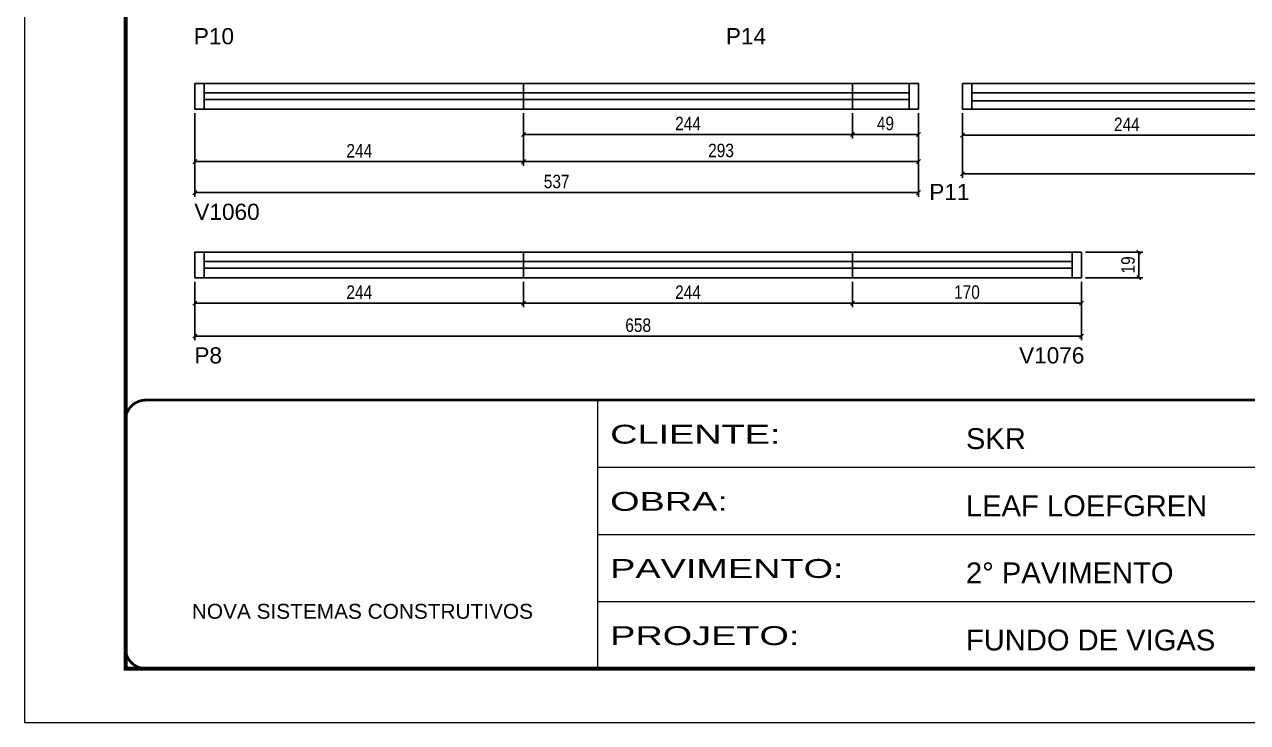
# Model space of a CAD drawing. Extents: x 1959 to 8212, y 239 to 4735.
# Drawn here: x 5142 to 6050, y 2537 to 3055 of the extents above; entities that cross this region are included whole.
import ezdxf

# ---------------------------------------------------------------- set-up
doc = ezdxf.new("R2010")
doc.units = 0
doc.linetypes.add('CONTINUO', pattern=[0])
doc.linetypes.add('DASHED', pattern=[0.75, 0.5, -0.25])
for name, color, linetype in [('5', 5, 'Continuous'), ('COTA', 241, 'Continuous'), ('Painéis', 200, 'Continuous'), ('SARR_2.2x7', 40, 'Continuous')]:
    doc.layers.add(name, color=color, linetype=linetype)
doc.layers.add('Folhas', color=255, linetype='Continuous', lineweight=9)
doc.layers.add('SARRAFO DE PRESSAO', color=251, linetype='DASHED', lineweight=9)
doc.styles.add('ARIAL', font='arial.ttf')
doc.styles.add('COTA TECNICA', font='techl___.ttf', dxfattribs={"height": 10})
doc.styles.add('COTA TECNICA-50', font='techl___.ttf', dxfattribs={"height": 10})
doc.styles.get("Standard").update_dxf_attribs({"font": 'arial.ttf'})
doc.styles.add('Tecnologia', font='')
doc.styles.get('Tecnologia').set_extended_font_data('Forgotten Futurist')
doc.dimstyles.new('COTA PAINEL-50', dxfattribs={"dimtxt": 10, "dimasz": 3, "dimexe": 3, "dimexo": 3, "dimgap": 3, "dimtad": 1, "dimdec": 1, "dimzin": 12, "dimdsep": 46, "dimtxsty": 'COTA TECNICA-50', "dimblk1": 'OBLIQUE', "dimblk2": 'OBLIQUE', "dimsah": 1, "dimcen": 0.9, "dimclrd": 4, "dimclre": 4, "dimclrt": 240, "dimadec": 1, "dimazin": 3, "dimtfac": 1, "dimtdec": 1, "dimtmove": 0, "dimatfit": 3, "dimfxl": 1, "dimtolj": 1, "dimtzin": 12, "dimarcsym": 0})
doc.dimstyles.new('PAINEL', dxfattribs={"dimtxt": 10, "dimasz": 3, "dimexe": 3, "dimexo": 3, "dimgap": 3, "dimtad": 1, "dimdec": 1, "dimzin": 12, "dimdsep": 46, "dimtxsty": 'COTA TECNICA', "dimblk1": 'OBLIQUE', "dimblk2": 'OBLIQUE', "dimsah": 1, "dimcen": 0.9, "dimclrd": 4, "dimclre": 4, "dimclrt": 240, "dimadec": 1, "dimazin": 3, "dimtfac": 1, "dimtdec": 1, "dimtmove": 0, "dimatfit": 3, "dimfxl": 1, "dimtolj": 1, "dimtzin": 12, "dimarcsym": 0})

# ---------------------------------------------------------------- blocks, each defined once
blk = doc.blocks.new('9999999999')
at = {"color": 30, "linetype": 'CONTINUO'}
for p, q in [((98564.56, 34230.21), (98564.56, 34429.45)), ((98564.56, 34379.64), (99583.98, 34379.64)), ((98564.56, 34329.83), (99487.98, 34329.83)), ((98564.56, 34280.02), (99487.98, 34280.02))]:
    blk.add_line(p, q, dxfattribs=at)
at = {"color": 30, "linetype": 'CONTINUO', "const_width": 2}
blk.add_lwpolyline([(99583.98, 34230.21), (99583.98, 34414.45, 0.414214), (99568.98, 34429.45), (98228.98, 34429.45, 0.414214), (98213.98, 34414.45), (98213.98, 34245.21, 0.414214), (98228.98, 34230.21), (99583.98, 34230.21)], format="xyb", dxfattribs=at)
at = {"layer": 'Folhas'}
blk.add_lwpolyline([(98138.98, 34190.21), (99623.98, 34190.21), (99623.98, 35240.21), (98138.98, 35240.21)], close=True, dxfattribs=at)
at = {"layer": 'Folhas', "color": 30, "const_width": 3}
blk.add_lwpolyline([(98213.98, 34230.21), (99583.98, 34230.21), (99583.98, 35200.21), (98213.98, 35200.21)], close=True, dxfattribs=at)
at = {"color": 7, "linetype": 'Continuous', "ltscale": 5, "style": 'ARIAL'}
for s, height, p in [('SKR', 15.483, (98837.68, 34393.13)), ('LEAF LOEFGREN', 15.4829, (98837.68, 34343.32)), ('2° PAVIMENTO', 15.4829, (98837.68, 34293.51)), ('NOVA SISTEMAS CONSTRUTIVOS', 11.0592, (98263.19, 34267.21)), ('FUNDO DE VIGAS', 15.4829, (98837.68, 34243.7))]:
    blk.add_text(s, height=height, dxfattribs=at).set_placement(p)
at = {"layer": 'Folhas', "color": 7, "style": 'Tecnologia', "width": 1.5}
for s, p in [('CLIENTE:', (98573.65, 34397.17)), ('OBRA:', (98573.65, 34347.31)), ('PAVIMENTO:', (98573.65, 34297.5)), ('PROJETO:', (98573.65, 34247.69))]:
    blk.add_text(s, height=14, dxfattribs=at).set_placement(p)
blk = doc.blocks.new('_Oblique')
at = {"color": 0, "linetype": 'ByBlock', "lineweight": -2}
blk.add_line((-0.5, -0.5), (0.5, 0.5), dxfattribs=at)
blk = doc.blocks.new('*D61')
at = {"layer": 'COTA', "color": 4, "linetype": 'ByBlock', "lineweight": -2, "transparency": 16777216}
for p, q in [((5268.73, 2988.89), (5268.73, 2949.83)), ((5512.73, 2988.89), (5512.73, 2949.83)), ((5268.73, 2952.83), (5512.73, 2952.83))]:
    blk.add_line(p, q, dxfattribs=at)
at = {"layer": 'Defpoints', "color": 0, "linetype": 'ByBlock', "transparency": 16777216}
for p in [(5268.73, 2991.89), (5512.73, 2991.89), (5512.73, 2952.83)]:
    blk.add_point(p, dxfattribs=at)
at = {"layer": 'COTA', "color": 4, "linetype": 'ByBlock', "lineweight": -2, "transparency": 16777216, "xscale": 3, "yscale": 3, "zscale": 3, "rotation": 180}
blk.add_blockref('_Oblique', (5268.73, 2952.83), dxfattribs=at)
at = {"layer": 'COTA', "color": 4, "linetype": 'ByBlock', "lineweight": -2, "transparency": 16777216, "xscale": 3, "yscale": 3, "zscale": 3}
blk.add_blockref('_Oblique', (5512.73, 2952.83), dxfattribs=at)
at = {"layer": 'COTA', "color": 240, "linetype": 'ByBlock', "transparency": 16777216, "insert": (5390.73, 2960.9), "char_height": 10, "attachment_point": 5, "style": 'COTA TECNICA-50'}
blk.add_mtext('\\A1;244', dxfattribs=at)
blk = doc.blocks.new('*D62')
at = {"layer": 'COTA', "color": 4, "linetype": 'ByBlock', "lineweight": -2, "transparency": 16777216}
for p, q in [((5512.73, 2988.89), (5512.73, 2970.04)), ((5756.73, 2988.89), (5756.73, 2970.04)), ((5512.73, 2973.04), (5756.73, 2973.04))]:
    blk.add_line(p, q, dxfattribs=at)
at = {"layer": 'Defpoints', "color": 0, "linetype": 'ByBlock', "transparency": 16777216}
for p in [(5512.73, 2991.89), (5756.73, 2991.89), (5756.73, 2973.04)]:
    blk.add_point(p, dxfattribs=at)
at = {"layer": 'COTA', "color": 4, "linetype": 'ByBlock', "lineweight": -2, "transparency": 16777216, "xscale": 3, "yscale": 3, "zscale": 3, "rotation": 180}
blk.add_blockref('_Oblique', (5512.73, 2973.04), dxfattribs=at)
at = {"layer": 'COTA', "color": 4, "linetype": 'ByBlock', "lineweight": -2, "transparency": 16777216, "xscale": 3, "yscale": 3, "zscale": 3}
blk.add_blockref('_Oblique', (5756.73, 2973.04), dxfattribs=at)
at = {"layer": 'COTA', "color": 240, "linetype": 'ByBlock', "transparency": 16777216, "insert": (5634.73, 2981.12), "char_height": 10, "attachment_point": 5, "style": 'COTA TECNICA-50'}
blk.add_mtext('\\A1;244', dxfattribs=at)
blk = doc.blocks.new('*D63')
at = {"layer": 'COTA', "color": 4, "lineweight": -2, "transparency": 16777216}
for p, q in [((5268.73, 2988.89), (5268.73, 2926.83)), ((5805.73, 2988.89), (5805.73, 2926.83)), ((5268.73, 2929.83), (5805.73, 2929.83))]:
    blk.add_line(p, q, dxfattribs=at)
at = {"layer": 'Defpoints', "color": 0, "transparency": 16777216}
for p in [(5268.73, 2991.89), (5805.73, 2991.89), (5805.73, 2929.83)]:
    blk.add_point(p, dxfattribs=at)
at = {"layer": 'COTA', "color": 4, "lineweight": -2, "transparency": 16777216, "xscale": 3, "yscale": 3, "zscale": 3, "rotation": 180}
blk.add_blockref('_Oblique', (5268.73, 2929.83), dxfattribs=at)
at = {"layer": 'COTA', "color": 4, "lineweight": -2, "transparency": 16777216, "xscale": 3, "yscale": 3, "zscale": 3}
blk.add_blockref('_Oblique', (5805.73, 2929.83), dxfattribs=at)
at = {"layer": 'COTA', "color": 240, "transparency": 16777216, "insert": (5537.23, 2938.05), "char_height": 10, "attachment_point": 5, "style": 'COTA TECNICA'}
blk.add_mtext('\\A1;537', dxfattribs=at)
blk = doc.blocks.new('*D64')
at = {"layer": 'COTA', "color": 4, "lineweight": -2, "transparency": 16777216}
for p, q in [((5756.73, 2988.89), (5756.73, 2970.04)), ((5805.73, 2988.89), (5805.73, 2970.04)), ((5756.73, 2973.04), (5805.73, 2973.04))]:
    blk.add_line(p, q, dxfattribs=at)
at = {"layer": 'Defpoints', "color": 0, "transparency": 16777216}
for p in [(5756.73, 2991.89), (5805.73, 2991.89), (5805.73, 2973.04)]:
    blk.add_point(p, dxfattribs=at)
at = {"layer": 'COTA', "color": 4, "lineweight": -2, "transparency": 16777216, "xscale": 3, "yscale": 3, "zscale": 3, "rotation": 180}
blk.add_blockref('_Oblique', (5756.73, 2973.04), dxfattribs=at)
at = {"layer": 'COTA', "color": 4, "lineweight": -2, "transparency": 16777216, "xscale": 3, "yscale": 3, "zscale": 3}
blk.add_blockref('_Oblique', (5805.73, 2973.04), dxfattribs=at)
at = {"layer": 'COTA', "color": 240, "transparency": 16777216, "insert": (5781.23, 2981.14), "char_height": 10, "attachment_point": 5, "style": 'COTA TECNICA'}
blk.add_mtext('\\A1;49', dxfattribs=at)
blk = doc.blocks.new('*D65')
at = {"layer": 'COTA', "color": 4, "lineweight": -2, "transparency": 16777216}
for p, q in [((5512.73, 2988.89), (5512.73, 2949.83)), ((5805.73, 2988.89), (5805.73, 2949.83)), ((5512.73, 2952.83), (5805.73, 2952.83))]:
    blk.add_line(p, q, dxfattribs=at)
at = {"layer": 'Defpoints', "color": 0, "transparency": 16777216}
for p in [(5512.73, 2991.89), (5805.73, 2991.89), (5805.73, 2952.83)]:
    blk.add_point(p, dxfattribs=at)
at = {"layer": 'COTA', "color": 4, "lineweight": -2, "transparency": 16777216, "xscale": 3, "yscale": 3, "zscale": 3, "rotation": 180}
blk.add_blockref('_Oblique', (5512.73, 2952.83), dxfattribs=at)
at = {"layer": 'COTA', "color": 4, "lineweight": -2, "transparency": 16777216, "xscale": 3, "yscale": 3, "zscale": 3}
blk.add_blockref('_Oblique', (5805.73, 2952.83), dxfattribs=at)
at = {"layer": 'COTA', "color": 240, "transparency": 16777216, "insert": (5659.23, 2961.08), "char_height": 10, "attachment_point": 5, "style": 'COTA TECNICA'}
blk.add_mtext('\\A1;293', dxfattribs=at)
blk = doc.blocks.new('*D66')
at = {"layer": 'COTA', "color": 4, "linetype": 'ByBlock', "lineweight": -2, "transparency": 16777216}
for p, q in [((5838.39, 2988.89), (5838.39, 2940.8)), ((6325.89, 2988.89), (6325.89, 2940.8)), ((5838.39, 2943.8), (6325.89, 2943.8))]:
    blk.add_line(p, q, dxfattribs=at)
at = {"layer": 'Defpoints', "color": 0, "linetype": 'ByBlock', "transparency": 16777216}
for p in [(5838.39, 2991.89), (6325.89, 2991.89), (6325.89, 2943.8)]:
    blk.add_point(p, dxfattribs=at)
at = {"layer": 'COTA', "color": 4, "linetype": 'ByBlock', "lineweight": -2, "transparency": 16777216, "xscale": 3, "yscale": 3, "zscale": 3, "rotation": 180}
blk.add_blockref('_Oblique', (5838.39, 2943.8), dxfattribs=at)
at = {"layer": 'COTA', "color": 4, "linetype": 'ByBlock', "lineweight": -2, "transparency": 16777216, "xscale": 3, "yscale": 3, "zscale": 3}
blk.add_blockref('_Oblique', (6325.89, 2943.8), dxfattribs=at)
at = {"layer": 'COTA', "color": 240, "linetype": 'ByBlock', "transparency": 16777216, "insert": (6082.14, 2951.94), "char_height": 10, "attachment_point": 5, "style": 'COTA TECNICA-50'}
blk.add_mtext('\\A1;487.5', dxfattribs=at)
blk = doc.blocks.new('*D67')
at = {"layer": 'COTA', "color": 4, "lineweight": -2, "transparency": 16777216}
for p, q in [((5838.39, 2988.89), (5838.39, 2969.43)), ((6082.39, 2988.89), (6082.39, 2969.43)), ((5838.39, 2972.43), (6082.39, 2972.43))]:
    blk.add_line(p, q, dxfattribs=at)
at = {"layer": 'Defpoints', "color": 0, "transparency": 16777216}
for p in [(5838.39, 2991.89), (6082.39, 2991.89), (6082.39, 2972.43)]:
    blk.add_point(p, dxfattribs=at)
at = {"layer": 'COTA', "color": 4, "lineweight": -2, "transparency": 16777216, "xscale": 3, "yscale": 3, "zscale": 3, "rotation": 180}
blk.add_blockref('_Oblique', (5838.39, 2972.43), dxfattribs=at)
at = {"layer": 'COTA', "color": 4, "lineweight": -2, "transparency": 16777216, "xscale": 3, "yscale": 3, "zscale": 3}
blk.add_blockref('_Oblique', (6082.39, 2972.43), dxfattribs=at)
at = {"layer": 'COTA', "color": 240, "transparency": 16777216, "insert": (5960.39, 2980.5), "char_height": 10, "attachment_point": 5, "style": 'COTA TECNICA'}
blk.add_mtext('\\A1;244', dxfattribs=at)
blk = doc.blocks.new('*D70')
at = {"layer": 'COTA', "color": 4, "linetype": 'ByBlock', "lineweight": -2, "transparency": 16777216}
for p, q in [((5268.73, 2863.74), (5268.73, 2844.89)), ((5512.73, 2863.74), (5512.73, 2844.89)), ((5268.73, 2847.89), (5512.73, 2847.89))]:
    blk.add_line(p, q, dxfattribs=at)
at = {"layer": 'Defpoints', "color": 0, "linetype": 'ByBlock', "transparency": 16777216}
for p in [(5268.73, 2866.74), (5512.73, 2866.74), (5512.73, 2847.89)]:
    blk.add_point(p, dxfattribs=at)
at = {"layer": 'COTA', "color": 4, "linetype": 'ByBlock', "lineweight": -2, "transparency": 16777216, "xscale": 3, "yscale": 3, "zscale": 3, "rotation": 180}
blk.add_blockref('_Oblique', (5268.73, 2847.89), dxfattribs=at)
at = {"layer": 'COTA', "color": 4, "linetype": 'ByBlock', "lineweight": -2, "transparency": 16777216, "xscale": 3, "yscale": 3, "zscale": 3}
blk.add_blockref('_Oblique', (5512.73, 2847.89), dxfattribs=at)
at = {"layer": 'COTA', "color": 240, "linetype": 'ByBlock', "transparency": 16777216, "insert": (5390.73, 2855.96), "char_height": 10, "attachment_point": 5, "style": 'COTA TECNICA-50'}
blk.add_mtext('\\A1;244', dxfattribs=at)
blk = doc.blocks.new('*D71')
at = {"layer": 'COTA', "color": 4, "linetype": 'ByBlock', "lineweight": -2, "transparency": 16777216}
for p, q in [((5512.73, 2863.74), (5512.73, 2844.89)), ((5756.73, 2863.74), (5756.73, 2844.89)), ((5512.73, 2847.89), (5756.73, 2847.89))]:
    blk.add_line(p, q, dxfattribs=at)
at = {"layer": 'Defpoints', "color": 0, "linetype": 'ByBlock', "transparency": 16777216}
for p in [(5512.73, 2866.74), (5756.73, 2866.74), (5756.73, 2847.89)]:
    blk.add_point(p, dxfattribs=at)
at = {"layer": 'COTA', "color": 4, "linetype": 'ByBlock', "lineweight": -2, "transparency": 16777216, "xscale": 3, "yscale": 3, "zscale": 3, "rotation": 180}
blk.add_blockref('_Oblique', (5512.73, 2847.89), dxfattribs=at)
at = {"layer": 'COTA', "color": 4, "linetype": 'ByBlock', "lineweight": -2, "transparency": 16777216, "xscale": 3, "yscale": 3, "zscale": 3}
blk.add_blockref('_Oblique', (5756.73, 2847.89), dxfattribs=at)
at = {"layer": 'COTA', "color": 240, "linetype": 'ByBlock', "transparency": 16777216, "insert": (5634.73, 2855.96), "char_height": 10, "attachment_point": 5, "style": 'COTA TECNICA-50'}
blk.add_mtext('\\A1;244', dxfattribs=at)
blk = doc.blocks.new('*D72')
at = {"layer": 'COTA', "color": 4, "lineweight": -2, "transparency": 16777216}
for p, q in [((5268.73, 2863.74), (5268.73, 2820.31)), ((5926.73, 2863.74), (5926.73, 2820.31)), ((5268.73, 2823.31), (5926.73, 2823.31))]:
    blk.add_line(p, q, dxfattribs=at)
at = {"layer": 'Defpoints', "color": 0, "transparency": 16777216}
for p in [(5268.73, 2866.74), (5926.73, 2866.74), (5926.73, 2823.31)]:
    blk.add_point(p, dxfattribs=at)
at = {"layer": 'COTA', "color": 4, "lineweight": -2, "transparency": 16777216, "xscale": 3, "yscale": 3, "zscale": 3, "rotation": 180}
blk.add_blockref('_Oblique', (5268.73, 2823.31), dxfattribs=at)
at = {"layer": 'COTA', "color": 4, "lineweight": -2, "transparency": 16777216, "xscale": 3, "yscale": 3, "zscale": 3}
blk.add_blockref('_Oblique', (5926.73, 2823.31), dxfattribs=at)
at = {"layer": 'COTA', "color": 240, "transparency": 16777216, "insert": (5597.73, 2831.44), "char_height": 10, "attachment_point": 5, "style": 'COTA TECNICA'}
blk.add_mtext('\\A1;658', dxfattribs=at)
blk = doc.blocks.new('*D73')
at = {"layer": 'COTA', "color": 4, "lineweight": -2, "transparency": 16777216}
for p, q in [((5756.73, 2863.74), (5756.73, 2844.89)), ((5926.73, 2863.74), (5926.73, 2844.89)), ((5756.73, 2847.89), (5926.73, 2847.89))]:
    blk.add_line(p, q, dxfattribs=at)
at = {"layer": 'Defpoints', "color": 0, "transparency": 16777216}
for p in [(5756.73, 2866.74), (5926.73, 2866.74), (5926.73, 2847.89)]:
    blk.add_point(p, dxfattribs=at)
at = {"layer": 'COTA', "color": 4, "lineweight": -2, "transparency": 16777216, "xscale": 3, "yscale": 3, "zscale": 3, "rotation": 180}
blk.add_blockref('_Oblique', (5756.73, 2847.89), dxfattribs=at)
at = {"layer": 'COTA', "color": 4, "lineweight": -2, "transparency": 16777216, "xscale": 3, "yscale": 3, "zscale": 3}
blk.add_blockref('_Oblique', (5926.73, 2847.89), dxfattribs=at)
at = {"layer": 'COTA', "color": 240, "transparency": 16777216, "insert": (5841.73, 2855.99), "char_height": 10, "attachment_point": 5, "style": 'COTA TECNICA'}
blk.add_mtext('\\A1;170', dxfattribs=at)
blk = doc.blocks.new('*D74')
at = {"layer": 'COTA', "color": 4, "lineweight": -2, "transparency": 16777216}
for p, q in [((5929.73, 2885.74), (5972.37, 2885.74)), ((5969.37, 2885.74), (5969.37, 2866.74)), ((5929.73, 2866.74), (5972.37, 2866.74))]:
    blk.add_line(p, q, dxfattribs=at)
at = {"layer": 'Defpoints', "color": 0, "transparency": 16777216}
for p in [(5926.73, 2885.74), (5926.73, 2866.74), (5969.37, 2866.74)]:
    blk.add_point(p, dxfattribs=at)
at = {"layer": 'COTA', "color": 4, "lineweight": -2, "transparency": 16777216, "xscale": 3, "yscale": 3, "zscale": 3}
for p, rotation in [((5969.37, 2885.74), 90), ((5969.37, 2866.74), 270)]:
    blk.add_blockref('_Oblique', p, dxfattribs=dict(at, rotation=rotation))
at = {"layer": 'COTA', "color": 240, "transparency": 16777216, "insert": (5961.28, 2876.24), "char_height": 10, "attachment_point": 5, "rotation": 90, "style": 'COTA TECNICA'}
blk.add_mtext('\\A1;19', dxfattribs=at)

msp = doc.modelspace()

# ---------------------------------------------------------------- linework, layer by layer
at = {"layer": 'Painéis'}
for p, q in [((5512.73, 3010.89), (5805.73, 3010.89)), ((5512.73, 2991.89), (5512.73, 3010.89)), ((5756.73, 2991.89), (5756.73, 3010.89)), ((5805.73, 3010.89), (5805.73, 2991.89)), ((5805.73, 2991.89), (5512.73, 2991.89)), ((5512.73, 2885.74), (5926.73, 2885.74)), ((5512.73, 2866.74), (5512.73, 2885.74)), ((5756.73, 2866.74), (5756.73, 2885.74)), ((5926.73, 2885.74), (5926.73, 2866.74)), ((5926.73, 2866.74), (5512.73, 2866.74))]:
    msp.add_line(p, q, dxfattribs=at)
for points in [[(5512.73, 2991.89), (5268.73, 2991.89), (5268.73, 3010.89), (5512.73, 3010.89)], [(5512.73, 2866.74), (5268.73, 2866.74), (5268.73, 2885.74), (5512.73, 2885.74)]]:
    msp.add_lwpolyline(points, close=True, dxfattribs=at)
at = {"layer": 'Painéis', "linetype": 'ByBlock'}
msp.add_lwpolyline([(5838.39, 3010.89), (5838.39, 2991.89), (6325.89, 2991.89), (6325.89, 3010.89)], close=True, dxfattribs=at)
at = {"layer": 'SARR_2.2x7', "linetype": 'Continuous'}
for p, q in [((5275.73, 3010.89), (5275.73, 2991.89)), ((5798.73, 3010.89), (5798.73, 2991.89)), ((5845.39, 3010.89), (5845.39, 2991.89)), ((5512.73, 3003.89), (5275.73, 3003.89)), ((5275.73, 2998.89), (5512.73, 2998.89)), ((5798.73, 3003.89), (5512.73, 3003.89)), ((5512.73, 2998.89), (5798.73, 2998.89)), ((5845.39, 3003.89), (6318.89, 3003.89)), ((5845.39, 2997.89), (6318.89, 2997.89)), ((5275.73, 2885.74), (5275.73, 2866.74)), ((5512.73, 2878.74), (5275.73, 2878.74)), ((5756.73, 2878.74), (5512.73, 2878.74)), ((5919.73, 2878.74), (5756.73, 2878.74)), ((5919.73, 2885.74), (5919.73, 2866.74)), ((5275.73, 2873.74), (5512.73, 2873.74)), ((5512.73, 2873.74), (5756.73, 2873.74)), ((5756.73, 2873.74), (5919.73, 2873.74))]:
    msp.add_line(p, q, dxfattribs=at)

# ---------------------------------------------------------------- block references
at = {"layer": 'SARRAFO DE PRESSAO', "color": 6, "linetype": 'ByBlock'}
msp.add_blockref('9999999999', (-92996.71, -31653.56), dxfattribs=at)

# ---------------------------------------------------------------- texts
at = {"layer": '5', "linetype": 'Continuous'}
for s, rotation, p in [('P10', 359.99996, (5267.99, 3039.95)), ('P14', 359.99996, (5662.83, 3039.95)), ('P11', 0.00004, (5813.78, 2924.34)), ('V1060', 359.99996, (5268.35, 2909.63)), ('P8', 359.99996, (5268.35, 2803.11)), ('V1076', 359.99996, (5880.42, 2803.11))]:
    msp.add_text(s, height=12, rotation=rotation, dxfattribs=at).set_placement(p)

# ---------------------------------------------------------------- dimensions: what is measured, and where the dimension line sits
at = {"layer": 'COTA', "color": 1, "linetype": 'ByBlock'}
for base, p1, p2, picture, middle in [((5512.73, 2952.83), (5268.73, 2991.89), (5512.73, 2991.89), '*D61', (5390.73, 2960.9)), ((5756.73, 2973.04), (5512.73, 2991.89), (5756.73, 2991.89), '*D62', (5634.73, 2981.12)), ((6325.89, 2943.8), (5838.39, 2991.89), (6325.89, 2991.89), '*D66', (6082.14, 2951.94)), ((5512.73, 2847.89), (5268.73, 2866.74), (5512.73, 2866.74), '*D70', (5390.73, 2855.96)), ((5756.73, 2847.89), (5512.73, 2866.74), (5756.73, 2866.74), '*D71', (5634.73, 2855.96))]:
    dim = msp.add_linear_dim(base=base, p1=p1, p2=p2, dimstyle='COTA PAINEL-50', override={"dimarcsym": 1}, dxfattribs=at)
    dim.commit()
    dim.dimension.update_dxf_attribs({"geometry": picture, "text_midpoint": middle})
at = {"layer": 'COTA'}
for base, p1, p2, picture, middle in [((5805.73, 2929.83), (5268.73, 2991.89), (5805.73, 2991.89), '*D63', (5537.23, 2938.05)), ((5805.73, 2952.83), (5512.73, 2991.89), (5805.73, 2991.89), '*D65', (5659.23, 2961.08)), ((5805.73, 2973.04), (5756.73, 2991.89), (5805.73, 2991.89), '*D64', (5781.23, 2981.14)), ((6082.39, 2972.43), (5838.39, 2991.89), (6082.39, 2991.89), '*D67', (5960.39, 2980.5)), ((5926.73, 2823.31), (5268.73, 2866.74), (5926.73, 2866.74), '*D72', (5597.73, 2831.44)), ((5926.73, 2847.89), (5756.73, 2866.74), (5926.73, 2866.74), '*D73', (5841.73, 2855.99))]:
    dim = msp.add_linear_dim(base=base, p1=p1, p2=p2, dimstyle='PAINEL', dxfattribs=at)
    dim.commit()
    dim.dimension.update_dxf_attribs({"geometry": picture, "text_midpoint": middle})
dim = msp.add_linear_dim(base=(5969.37, 2866.74), p1=(5926.73, 2885.74), p2=(5926.73, 2866.74), angle=90, dimstyle='PAINEL', dxfattribs=at)
dim.commit()
dim.dimension.update_dxf_attribs({"geometry": '*D74', "text_midpoint": (5961.28, 2876.24)})

doc.saveas('drawing.dxf')
